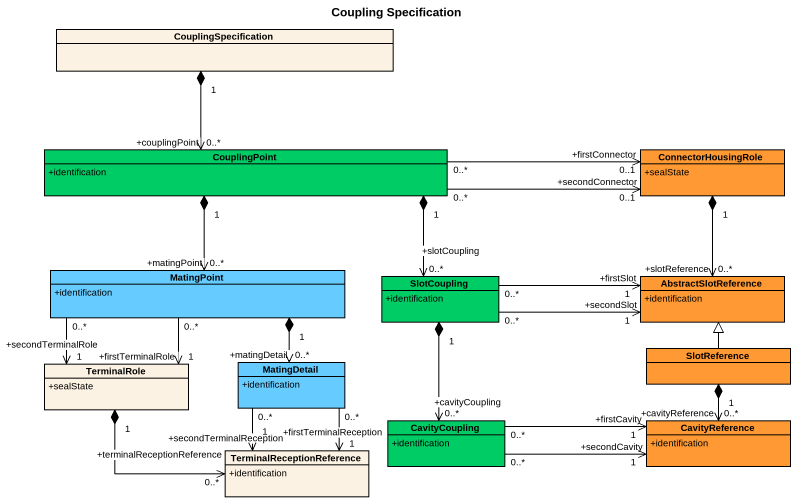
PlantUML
@startuml
title Coupling Specification
hide circle
hide empty members
skinparam classAttributeIconSize 0
class CouplingSpecification
class CouplingPoint #00CC66 {
  +identification
}
class ConnectorHousingRole #FF9933 {
  +sealState
}
class MatingPoint #66CCFF {
  +identification
}
class SlotCoupling #00CC66 {
  +identification
}
class AbstractSlotReference #FF9933 {
  +identification
}
class TerminalRole {
  +sealState
}
class MatingDetail #66CCFF {
  +identification
}
class SlotReference #FF9933
class TerminalReceptionReference {
  +identification
}
class CavityCoupling #00CC66 {
  +identification
}
class CavityReference #FF9933 {
  +identification
}
CouplingSpecification "1" *--> "0..*\n+couplingPoint" CouplingPoint
CouplingPoint "0..*" -right-> "0..1\n+firstConnector" ConnectorHousingRole
CouplingPoint "0..*" -right-> "0..1\n+secondConnector" ConnectorHousingRole
CouplingPoint "1" *--> "0..*\n+slotCoupling" SlotCoupling
ConnectorHousingRole "1" *--> "+slotReference\n0..*" AbstractSlotReference
MatingPoint "0..*\n+matingPoint" <-up-* "1" CouplingPoint
MatingPoint "0..*" --> "+secondTerminalRole\n1" TerminalRole
MatingPoint "0..*" --> "+firstTerminalRole\n1" TerminalRole
MatingPoint "1" *--> "+matingDetail\n0..*" MatingDetail
SlotCoupling "0..*" -right-> "1\n+firstSlot" AbstractSlotReference
SlotCoupling "0..*" -right-> "1\n+secondSlot" AbstractSlotReference
SlotCoupling "1" *--> "0..*\n+cavityCoupling" CavityCoupling
MatingDetail "0..*" --> "+secondTerminalReception\n1" TerminalReceptionReference
MatingDetail "0..*" --> "+firstTerminalReception\n1" TerminalReceptionReference
SlotReference -up-|> AbstractSlotReference
SlotReference "1" *--> "+cavityReference\n0..*" CavityReference
TerminalReceptionReference "+terminalReceptionReference\n0..*" <-left-* "1" TerminalRole
CavityCoupling "0..*" -right-> "1\n+firstCavity" CavityReference
CavityCoupling "0..*" -right-> "1\n+secondCavity" CavityReference
@enduml
